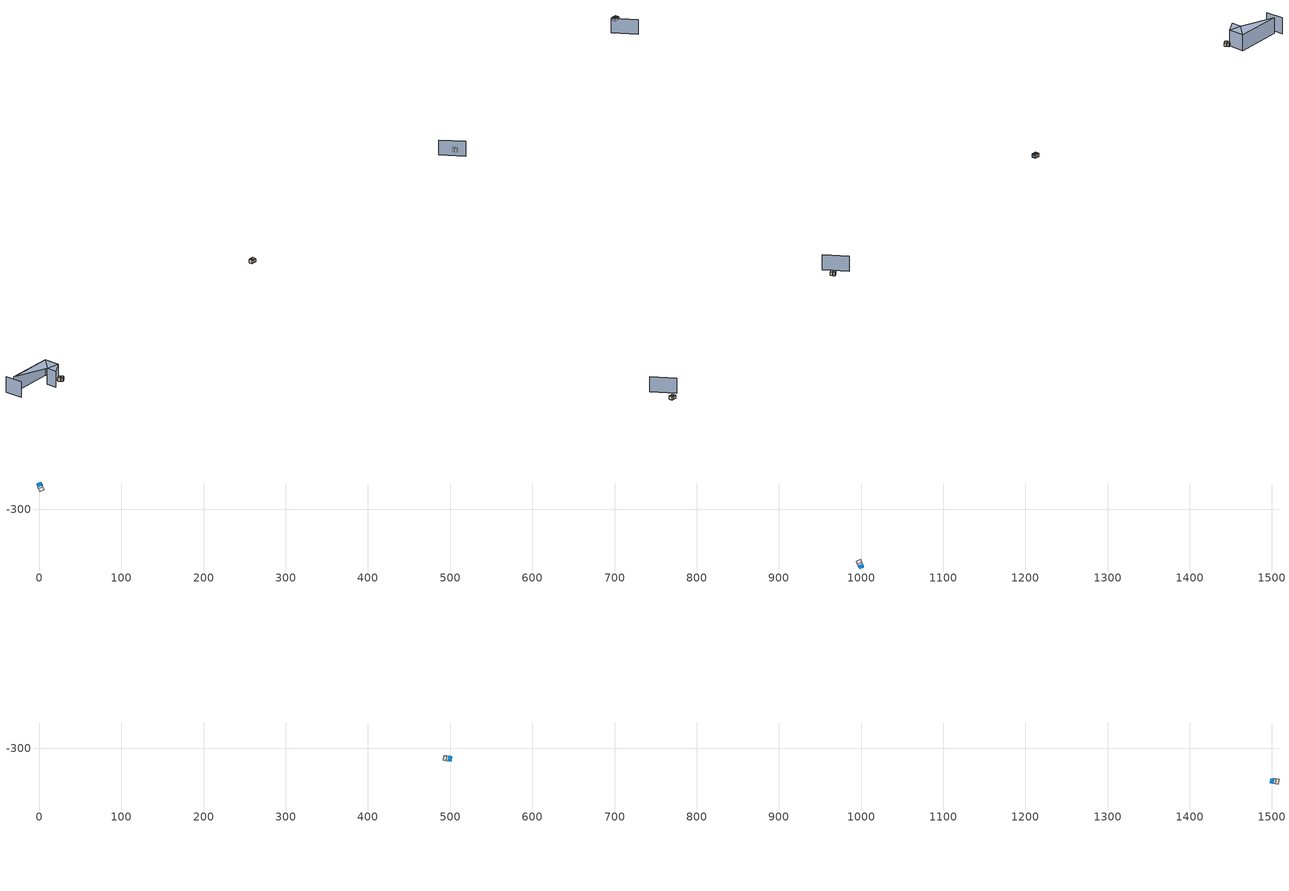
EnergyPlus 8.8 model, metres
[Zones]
0Perim
 floor adiabatic (115mmSandLimeBrick): 2.8,-268.7 4.57,-272.84 -0.95,-275.2 -2.72,-271.06 z0
 wall outside (U0-4): 2.8,-268.7 -2.72,-271.06 z0:5.82
 wall to 0Core (115mmSandLimeBrick): -0.95,-275.2 4.57,-272.84 z0:5.82
 wall adiabatic (115mmSandLimeBrick): -2.72,-271.06 -0.95,-275.2 / 4.57,-272.84 2.8,-268.7 z0:5.82
 window (Single): 2.71,-268.74 -2.63,-271.02 z0.85:2.05
 ceiling adiabatic (115mmSandLimeBrick): 2.8,-268.7 -2.72,-271.06 -1.39,-274.17 4.13,-271.81 z5.82
 roof outside (U0-3): 4.13,-271.81 -1.39,-274.17 -0.95,-275.2 4.57,-272.84 z5.82
0Core
 floor adiabatic (115mmSandLimeBrick): 4.57,-272.84 6,-276.2 0.48,-278.56 -0.95,-275.2 z0
 wall adiabatic (115mmSandLimeBrick): -0.95,-275.2 0.48,-278.56 6,-276.2 4.57,-272.84 z0:5.82
 ceiling adiabatic (115mmSandLimeBrick): 4.57,-272.84 -0.95,-275.2 0.13,-277.72 5.64,-275.36 z5.82
 roof outside (U0-3): 5.64,-275.36 0.13,-277.72 0.48,-278.56 6,-276.2 z5.82
2Perim
 floor adiabatic (115mmSandLimeBrick): 997.21,-370.87 995.41,-366.74 1000.91,-364.35 1002.71,-368.48 z0
 wall outside (U0-4): 997.21,-370.87 1002.71,-368.48 z0:5.82
 wall to 2Core (115mmSandLimeBrick): 1000.91,-364.35 995.41,-366.74 z0:5.82
 wall adiabatic (115mmSandLimeBrick): 1002.71,-368.48 1000.91,-364.35 / 995.41,-366.74 997.21,-370.87 z0:5.82
 window (Single): 997.3,-370.83 1002.62,-368.52 z0.85:2.05
 ceiling adiabatic (115mmSandLimeBrick): 997.21,-370.87 1002.71,-368.48 1001.36,-365.38 995.86,-367.77 z5.82
 roof outside (U0-3): 995.86,-367.77 1001.36,-365.38 1000.91,-364.35 995.41,-366.74 z5.82
2Core
 floor adiabatic (115mmSandLimeBrick): 995.41,-366.74 993.96,-363.4 999.46,-361 1000.91,-364.35 z0
 wall adiabatic (115mmSandLimeBrick): 1000.91,-364.35 999.46,-361 993.96,-363.4 995.41,-366.74 z0:5.82
 ceiling adiabatic (115mmSandLimeBrick): 995.41,-366.74 1000.91,-364.35 999.82,-361.84 994.32,-364.23 z5.82
 roof outside (U0-3): 994.32,-364.23 999.82,-361.84 999.46,-361 993.96,-363.4 z5.82
1Perim
 floor adiabatic (115mmSandLimeBrick): 499.54,-315.88 495.07,-315.34 495.78,-309.38 500.26,-309.92 z5.82
 wall outside (U0-4): 499.54,-315.88 500.26,-309.92 z5.82:11.64
 wall to 1Core (115mmSandLimeBrick): 495.78,-309.38 495.07,-315.34 z5.82:11.64
 wall adiabatic (115mmSandLimeBrick): 500.26,-309.92 495.78,-309.38 / 495.07,-315.34 499.54,-315.88 z5.82:11.64
 window (Single): 499.55,-315.78 500.25,-310.02 z6.67:10.28
 ceiling adiabatic (115mmSandLimeBrick): 499.54,-315.88 500.26,-309.92 496.9,-309.52 496.19,-315.48 z11.64
 roof outside (U0-3): 496.19,-315.48 496.9,-309.52 495.78,-309.38 495.07,-315.34 z11.64
1Core
 floor adiabatic (115mmSandLimeBrick): 495.07,-315.34 491.45,-314.91 492.16,-308.95 495.78,-309.38 z5.82
 wall adiabatic (115mmSandLimeBrick): 495.78,-309.38 492.16,-308.95 491.45,-314.91 495.07,-315.34 z5.82:11.64
 ceiling adiabatic (115mmSandLimeBrick): 495.07,-315.34 495.78,-309.38 493.07,-309.06 492.35,-315.02 z11.64
 roof outside (U0-3): 492.35,-315.02 493.07,-309.06 492.16,-308.95 491.45,-314.91 z11.64
3Perim
 floor adiabatic (115mmSandLimeBrick): 1500.45,-336.89 1504.92,-337.41 1504.23,-343.37 1499.75,-342.85 z5.82
 wall outside (U0-4): 1500.45,-336.89 1499.75,-342.85 z5.82:11.64
 wall to 3Core (115mmSandLimeBrick): 1504.23,-343.37 1504.92,-337.41 z5.82:11.64
 wall adiabatic (115mmSandLimeBrick): 1499.75,-342.85 1504.23,-343.37 / 1504.92,-337.41 1500.45,-336.89 z5.82:11.64
 window (Single): 1500.44,-336.99 1499.76,-342.75 z6.67:10.28
 ceiling adiabatic (115mmSandLimeBrick): 1500.45,-336.89 1499.75,-342.85 1503.11,-343.24 1503.8,-337.28 z11.64
 roof outside (U0-3): 1503.8,-337.28 1503.11,-343.24 1504.23,-343.37 1504.92,-337.41 z11.64
3Core
 floor adiabatic (115mmSandLimeBrick): 1504.92,-337.41 1508.55,-337.83 1507.85,-343.79 1504.23,-343.37 z5.82
 wall adiabatic (115mmSandLimeBrick): 1504.23,-343.37 1507.85,-343.79 1508.55,-337.83 1504.92,-337.41 z5.82:11.64
 ceiling adiabatic (115mmSandLimeBrick): 1504.92,-337.41 1504.23,-343.37 1506.94,-343.69 1507.64,-337.73 z11.64
 roof outside (U0-3): 1507.64,-337.73 1506.94,-343.69 1507.85,-343.79 1508.55,-337.83 z11.64
shading: 0.5,-269.68 3.63,-243.73 / 3.63,-243.73 -72.71,-234.52 / -78.84,-224.07 -81.3,-253.07 / -20.46,-262.69 -22.41,-279.48 z0:27.27; 992.39,-389.32 974.34,-351.38 / 1491.76,-389.32 1473.7,-351.38 z0:25.55; -20.46,-262.69 3.63,-243.73 -72.71,-234.52 z27.27; -20.46,-262.69 0.5,-269.68 3.63,-243.73 z27.27; 0.5,-269.68 -20.46,-262.69 -22.41,-279.48 z27.27
[Site:GroundTemperature:BuildingSurface]
14, 14, 14, 14, 14, 14, 14, 14, 14, 14, 14, 14
[Site:GroundReflectance]
0.2, 0.2, 0.2, 0.2, 0.2, 0.2, 0.2, 0.2, 0.2, 0.2, 0.2, 0.2
[Site:GroundReflectance:SnowModifier]
1, 1
[Building]
Building: North Axis {deg}=0; Terrain=Suburbs; Loads Convergence Tolerance Value=.04; Temperature Convergence Tolerance Value {deltaC}=.4; Solar Distribution=MinimalShadowing; Maximum Number of Warmup Days=25
[Construction]
115mmSandLimeBrick: Plaster_0.005_115mmSandLimeBrick, Sand-Lime Brick_0.08_115mmSandLimeBrick, Plaster_0.08_115mmSandLimeBrick
U0-4: XPS Board_0.06_U0-4, General Concrete_0.2_U0-4
U0-3: XPS Board_0.12_U0-3, General Concrete_0.2_U0-3
Single: Generic Clear Glass 6mm_0.006_Single
[Material] Roughness=Rough; Thermal Absorptance=0.9
Name | Thickness {m} | Conductivity {W/m-K} | Density {kg/m3} | Specific Heat {J/kg-K} | Solar Absorptance | Visible Absorptance
Plaster_0.005_115mmSandLimeBrick | 0.005 | 1 | 2000 | 1130 | 0.6 | 0.6
Sand-Lime Brick_0.08_115mmSandLimeBrick | 0.08 | 0.56 | 1200 | 1000 | 0.6 | 0.6
Plaster_0.08_115mmSandLimeBrick | 0.08 | 1 | 2000 | 1130 | 0.6 | 0.6
XPS Board_0.06_U0-4 | 0.06 | 0.034 | 35 | 1400 | 0.6 | 0.6
General Concrete_0.2_U0-4; General Concrete_0.2_U0-3 | 0.2 | 2 | 2400 | 950 | 0.7 | 0.7
XPS Board_0.12_U0-3 | 0.12 | 0.034 | 35 | 1400 | 0.6 | 0.6
[WindowMaterial:Glazing]
Generic Clear Glass 6mm_0.006_Single: Optical Data Type=SpectralAverage; Window Glass Spectral Data Set=SpectralAverage; Thickness {m}=0.006; Solar Transmittance at Normal Incidence=0.68; Front Side Solar Reflectance at Normal Incidence=0.09; Back Side Solar Reflectance at Normal Incidence=0.1; Visible Transmittance at Normal Incidence=0.81; Front Side Visible Reflectance at Normal Incidence=0.11; Back Side Visible Reflectance at Normal Incidence=0.12; Infrared Transmittance at Normal Incidence=0; Front Side Infrared Hemispherical Emissivity=0.2; Back Side Infrared Hemispherical Emissivity=0.2; Conductivity {W/m-K}=0.9; Dirt Correction Factor for Solar and Visible Transmittance=1
[EnergyManagementSystem:Sensor]
Name | Output:Variable or Output:Meter Index Key | Output:Variable or Output:Meter
OutdoorTemp | Environment | Site Outdoor Air Drybulb Temperature
OutdoorRelHumid | Environment | Site Outdoor Air Relative Humidity
USRNATVENT_0Perim; USRNATVENT_1Perim; USRNATVENT_2Perim; USRNATVENT_3Perim | AllOff | Schedule Value
[Zone] Type=1; Multiplier=1; Zone Inside Convection Algorithm=TARP; Zone Outside Convection Algorithm=DOE-2
Name | Volume {m3} | Floor Area {m2}
0Perim; 1Perim; 2Perim; 3Perim | 157.327 | 27.0421
0Core; 1Core; 2Core; 3Core | 127.271 | 21.8759
[People] Number of People Schedule=60HrWk; Number of People Calculation Method=People/Area; People per Zone Floor Area {person/m2}=0.05; Fraction Radiant=0.3; Sensible Heat Fraction=AUTOCALCULATE; Carbon Dioxide Generation Rate {m3/s-W}=3.82e-08; Enable ASHRAE 55 Comfort Warnings=No; Mean Radiant Temperature Calculation Type=ZoneAveraged; Clothing Insulation Calculation Method=DynamicClothingModelASHRAE55; Thermal Comfort Model 1 Type=AdaptiveASH55
Name | Zone or ZoneList | Activity Level Schedule | Work Efficiency Schedule | Air Velocity Schedule
People 0Perim | 0Perim | 0PerimPeopleActivity | 0PerimWorkEfficiency | 0PerimAirVelocity
People 0Core | 0Core | 0CorePeopleActivity | 0CoreWorkEfficiency | 0CoreAirVelocity
People 1Perim | 1Perim | 1PerimPeopleActivity | 1PerimWorkEfficiency | 1PerimAirVelocity
People 1Core | 1Core | 1CorePeopleActivity | 1CoreWorkEfficiency | 1CoreAirVelocity
People 2Perim | 2Perim | 2PerimPeopleActivity | 2PerimWorkEfficiency | 2PerimAirVelocity
People 2Core | 2Core | 2CorePeopleActivity | 2CoreWorkEfficiency | 2CoreAirVelocity
People 3Perim | 3Perim | 3PerimPeopleActivity | 3PerimWorkEfficiency | 3PerimAirVelocity
People 3Core | 3Core | 3CorePeopleActivity | 3CoreWorkEfficiency | 3CoreAirVelocity
[ElectricEquipment] Schedule=60HrWk; Design Level Calculation Method=Watts/Area; Watts per Zone Floor Area {W/m2}=25; Fraction Latent=0; Fraction Radiant=.2; Fraction Lost=0
Name | Zone or ZoneList
0Perim Equipment 1 | 0Perim
0Core Equipment 1 | 0Core
1Perim Equipment 1 | 1Perim
1Core Equipment 1 | 1Core
2Perim Equipment 1 | 2Perim
2Core Equipment 1 | 2Core
3Perim Equipment 1 | 3Perim
3Core Equipment 1 | 3Core
[Lights] Schedule=AllOn; Design Level Calculation Method=Watts/Area; Watts per Zone Floor Area {W/m2}=20; Return Air Fraction=0; Fraction Radiant=.42; Fraction Visible=.18; Fraction Replaceable=1
Name | Zone or ZoneList
0Perim General lighting | 0Perim
0Core General lighting | 0Core
1Perim General lighting | 1Perim
1Core General lighting | 1Core
2Perim General lighting | 2Perim
2Core General lighting | 2Core
3Perim General lighting | 3Perim
3Core General lighting | 3Core
[Daylighting:Controls] Daylighting Method=SplitFlux; Lighting Control Type=Continuous; Minimum Input Power Fraction for Continuous or ContinuousOff Dimming Control=0.1; Minimum Light Output Fraction for Continuous or ContinuousOff Dimming Control=0.1; Number of Stepped Control Steps=3; Probability Lighting will be Reset When Needed in Manual Stepped Control=1; Glare Calculation Azimuth Angle of View Direction Clockwise from Zone y-Axis {deg}=0; Maximum Allowable Discomfort Glare Index=22; Fraction of Zone Controlled by Reference Point 1=1; Illuminance Setpoint at Reference Point 1 {lux}=500
Name | Zone | Glare Calculation Daylighting Reference Point | Daylighting Reference Point 1
0Perim_DaylCtrl | 0Perim | 0Perim_DaylRefPt1 | 0Perim_DaylRefPt1
0Core_DaylCtrl | 0Core | 0Core_DaylRefPt1 | 0Core_DaylRefPt1
1Perim_DaylCtrl | 1Perim | 1Perim_DaylRefPt1 | 1Perim_DaylRefPt1
1Core_DaylCtrl | 1Core | 1Core_DaylRefPt1 | 1Core_DaylRefPt1
2Perim_DaylCtrl | 2Perim | 2Perim_DaylRefPt1 | 2Perim_DaylRefPt1
2Core_DaylCtrl | 2Core | 2Core_DaylRefPt1 | 2Core_DaylRefPt1
3Perim_DaylCtrl | 3Perim | 3Perim_DaylRefPt1 | 3Perim_DaylRefPt1
3Core_DaylCtrl | 3Core | 3Core_DaylRefPt1 | 3Core_DaylRefPt1
[ZoneControl:Thermostat]
Name | Zone or ZoneList | Control Type Schedule | Control 1
0Perim Thermostat | 0Perim | 0PerimZoneControlTypeSched | Dual Setpoint - Zone 0Perim
0Core Thermostat | 0Core | 0CoreZoneControlTypeSched | Dual Setpoint - Zone 0Core
1Perim Thermostat | 1Perim | 1PerimZoneControlTypeSched | Dual Setpoint - Zone 1Perim
1Core Thermostat | 1Core | 1CoreZoneControlTypeSched | Dual Setpoint - Zone 1Core
2Perim Thermostat | 2Perim | 2PerimZoneControlTypeSched | Dual Setpoint - Zone 2Perim
2Core Thermostat | 2Core | 2CoreZoneControlTypeSched | Dual Setpoint - Zone 2Core
3Perim Thermostat | 3Perim | 3PerimZoneControlTypeSched | Dual Setpoint - Zone 3Perim
3Core Thermostat | 3Core | 3CoreZoneControlTypeSched | Dual Setpoint - Zone 3Core
[ThermostatSetpoint:DualSetpoint]
Name | Heating Setpoint Temperature Schedule | Cooling Setpoint Temperature Schedule
Dual Setpoint - Zone 0Perim | 0PerimHeating_SP_Sch | 0PerimCooling_SP_Sch
Dual Setpoint - Zone 0Core | 0CoreHeating_SP_Sch | 0CoreCooling_SP_Sch
Dual Setpoint - Zone 1Perim | 1PerimHeating_SP_Sch | 1PerimCooling_SP_Sch
Dual Setpoint - Zone 1Core | 1CoreHeating_SP_Sch | 1CoreCooling_SP_Sch
Dual Setpoint - Zone 2Perim | 2PerimHeating_SP_Sch | 2PerimCooling_SP_Sch
Dual Setpoint - Zone 2Core | 2CoreHeating_SP_Sch | 2CoreCooling_SP_Sch
Dual Setpoint - Zone 3Perim | 3PerimHeating_SP_Sch | 3PerimCooling_SP_Sch
Dual Setpoint - Zone 3Core | 3CoreHeating_SP_Sch | 3CoreCooling_SP_Sch
[Zone equipment]
0Perim: 0Perim Ideal Loads Air
0Core: 0Core Ideal Loads Air
1Perim: 1Perim Ideal Loads Air
1Core: 1Core Ideal Loads Air
2Perim: 2Perim Ideal Loads Air
2Core: 2Core Ideal Loads Air
3Perim: 3Perim Ideal Loads Air
3Core: 3Core Ideal Loads Air
[ZoneHVAC:IdealLoadsAirSystem] Maximum Heating Supply Air Temperature {C}=30; Minimum Cooling Supply Air Temperature {C}=18; Maximum Heating Supply Air Humidity Ratio {kgWater/kgDryAir}=0.01; Minimum Cooling Supply Air Humidity Ratio {kgWater/kgDryAir}=0.008; Heating Limit=NoLimit; Maximum Heating Air Flow Rate {m3/s}=100; Cooling Limit=NoLimit; Maximum Cooling Air Flow Rate {m3/s}=100; Heating Availability Schedule=AllOn; Cooling Availability Schedule=AllOn; Dehumidification Control Type=None; Humidification Control Type=None; Demand Controlled Ventilation Type=OccupancySchedule; Outdoor Air Economizer Type=NoEconomizer; Heat Recovery Type=None; Sensible Heat Recovery Effectiveness=0.7; Latent Heat Recovery Effectiveness=0.65
Name | Design Specification Outdoor Air Object
0Perim Ideal Loads Air | 0PerimMinFreshAir
0Core Ideal Loads Air | 0CoreMinFreshAir
1Perim Ideal Loads Air | 1PerimMinFreshAir
1Core Ideal Loads Air | 1CoreMinFreshAir
2Perim Ideal Loads Air | 2PerimMinFreshAir
2Core Ideal Loads Air | 2CoreMinFreshAir
3Perim Ideal Loads Air | 3PerimMinFreshAir
3Core Ideal Loads Air | 3CoreMinFreshAir
[DesignSpecification:OutdoorAir] Outdoor Air Method=Sum; Outdoor Air Flow per Person {m3/s-person}=0.0005; Outdoor Air Flow per Zone Floor Area {m3/s-m2}=0.0005; Outdoor Air Schedule=30HrWk
0PerimMinFreshAir; 0CoreMinFreshAir; 1PerimMinFreshAir; 1CoreMinFreshAir; 2PerimMinFreshAir; 2CoreMinFreshAir; 3PerimMinFreshAir; 3CoreMinFreshAir
[ZoneVentilation:DesignFlowRate] Schedule=AllOn; Design Flow Rate Calculation Method=AirChanges/Hour; Air Changes per Hour {1/hr}=0; Ventilation Type=NATURAL; Fan Pressure Rise {Pa}=0; Fan Total Efficiency=1; Constant Term Coefficient=1; Temperature Term Coefficient=0; Velocity Term Coefficient=0; Velocity Squared Term Coefficient=0; Minimum Indoor Temperature {C}=18; Delta Temperature {deltaC}=1; Maximum Wind Speed {m/s}=40
Name | Zone or ZoneList
0Perim ScheduledVent | 0Perim
1Perim ScheduledVent | 1Perim
2Perim ScheduledVent | 2Perim
3Perim ScheduledVent | 3Perim
[EnergyManagementSystem:Actuator] Actuated Component Type=Schedule:Constant; Actuated Component Control Type=Schedule Value
Name | Actuated Component Unique
NATVENT_AVAIL_SCHED_ACTUATOR_0Perim | NATVENT_AVAIL_SCHED_0Perim
NATVENT_AVAIL_SCHED_ACTUATOR_1Perim | NATVENT_AVAIL_SCHED_1Perim
NATVENT_AVAIL_SCHED_ACTUATOR_2Perim | NATVENT_AVAIL_SCHED_2Perim
NATVENT_AVAIL_SCHED_ACTUATOR_3Perim | NATVENT_AVAIL_SCHED_3Perim
[EnergyManagementSystem:ProgramCallingManager]
My 0Perim_Setpoint_Schedule_Calculator_Example: BeginTimestepBeforePredictor; 0Perim_ErlEnforceBinary
My 1Perim_Setpoint_Schedule_Calculator_Example: BeginTimestepBeforePredictor; 1Perim_ErlEnforceBinary
My 2Perim_Setpoint_Schedule_Calculator_Example: BeginTimestepBeforePredictor; 2Perim_ErlEnforceBinary
My 3Perim_Setpoint_Schedule_Calculator_Example: BeginTimestepBeforePredictor; 3Perim_ErlEnforceBinary
[EnergyManagementSystem:Program]
0Perim_ErlEnforceBinary: IF (USRNATVENT_0Perim > 0); Set NATVENT_AVAIL_SCHED_ACTUATOR_0Perim = 1; ELSE; Set NATVENT_AVAIL_SCHED_ACTUATOR_0Perim = 0; ENDIF
1Perim_ErlEnforceBinary: IF (USRNATVENT_1Perim > 0); Set NATVENT_AVAIL_SCHED_ACTUATOR_1Perim = 1; ELSE; Set NATVENT_AVAIL_SCHED_ACTUATOR_1Perim = 0; ENDIF
2Perim_ErlEnforceBinary: IF (USRNATVENT_2Perim > 0); Set NATVENT_AVAIL_SCHED_ACTUATOR_2Perim = 1; ELSE; Set NATVENT_AVAIL_SCHED_ACTUATOR_2Perim = 0; ENDIF
3Perim_ErlEnforceBinary: IF (USRNATVENT_3Perim > 0); Set NATVENT_AVAIL_SCHED_ACTUATOR_3Perim = 1; ELSE; Set NATVENT_AVAIL_SCHED_ACTUATOR_3Perim = 0; ENDIF
[ZoneVentilation:WindandStackOpenArea] Opening Effectiveness=0; Effective Angle {deg}=0; Discharge Coefficient for Opening=0.6; Minimum Indoor Temperature {C}=24; Maximum Indoor Temperature {C}=100; Delta Temperature {deltaC}=1; Minimum Outdoor Temperature {C}=22; Maximum Outdoor Temperature {C}=26; Maximum Wind Speed {m/s}=40
Name | Zone | Opening Area {m2} | Opening Area Fraction Schedule | Height Difference {m}
0PerimNatVent_Buoy | 0Perim | 5.58513 | NATVENT_AVAIL_SCHED_0Perim | 0.300923
1PerimNatVent_Buoy | 1Perim | 16.7554 | NATVENT_AVAIL_SCHED_1Perim | 0.902769
2PerimNatVent_Buoy | 2Perim | 5.58513 | NATVENT_AVAIL_SCHED_2Perim | 0.300923
3PerimNatVent_Buoy | 3Perim | 16.7554 | NATVENT_AVAIL_SCHED_3Perim | 0.902769
[ZoneInfiltration:DesignFlowRate] Schedule=On; Design Flow Rate Calculation Method=AirChanges/Hour; Air Changes per Hour {1/hr}=0.05; Constant Term Coefficient=1; Temperature Term Coefficient=0; Velocity Term Coefficient=0; Velocity Squared Term Coefficient=0
Name | Zone or ZoneList
0PerimInfiltration | 0Perim
1PerimInfiltration | 1Perim
2PerimInfiltration | 2Perim
3PerimInfiltration | 3Perim
[WaterUse:Equipment]
Name | Peak Flow Rate {m3/s} | Flow Rate Fraction Schedule | Target Temperature Schedule | Hot Water Supply Temperature Schedule | Cold Water Supply Temperature Schedule
DHW 0Perim | 0 | equipOffice | DHW Supply Temperature 0Perim | DHW Supply Temperature 0Perim | DHW Mains Temperature 0Perim
DHW 0Core | 6.07664e-06 | 60HrWk | DHW Supply Temperature 0Core | DHW Supply Temperature 0Core | DHW Mains Temperature 0Core
DHW 1Perim | 0 | equipOffice | DHW Supply Temperature 1Perim | DHW Supply Temperature 1Perim | DHW Mains Temperature 1Perim
DHW 1Core | 6.07664e-06 | 60HrWk | DHW Supply Temperature 1Core | DHW Supply Temperature 1Core | DHW Mains Temperature 1Core
DHW 2Perim | 0 | equipOffice | DHW Supply Temperature 2Perim | DHW Supply Temperature 2Perim | DHW Mains Temperature 2Perim
DHW 2Core | 6.07664e-06 | 60HrWk | DHW Supply Temperature 2Core | DHW Supply Temperature 2Core | DHW Mains Temperature 2Core
DHW 3Perim | 0 | equipOffice | DHW Supply Temperature 3Perim | DHW Supply Temperature 3Perim | DHW Mains Temperature 3Perim
DHW 3Core | 6.07664e-06 | 60HrWk | DHW Supply Temperature 3Core | DHW Supply Temperature 3Core | DHW Mains Temperature 3Core
[Schedule:Constant]
On: On/Off, 1
0PerimPeopleActivity; 0CorePeopleActivity; 1PerimPeopleActivity; 1CorePeopleActivity; 2PerimPeopleActivity; 2CorePeopleActivity; 3PerimPeopleActivity; 3CorePeopleActivity: Any Number, 125.28
0PerimAirVelocity; 0CoreAirVelocity; 1PerimAirVelocity; 1CoreAirVelocity; 2PerimAirVelocity; 2CoreAirVelocity; 3PerimAirVelocity; 3CoreAirVelocity: Any Number, 0.2
0PerimWorkEfficiency; 0CoreWorkEfficiency; 1PerimWorkEfficiency; 1CoreWorkEfficiency; 2PerimWorkEfficiency; 2CoreWorkEfficiency; 3PerimWorkEfficiency; 3CoreWorkEfficiency: Any Number, 0
0PerimHeating_SP_Sch; 0PerimCooling_SP_Sch; 0CoreHeating_SP_Sch; 0CoreCooling_SP_Sch; 1PerimHeating_SP_Sch; 1PerimCooling_SP_Sch; 1CoreHeating_SP_Sch; 1CoreCooling_SP_Sch; 2PerimHeating_SP_Sch; 2PerimCooling_SP_Sch; 2CoreHeating_SP_Sch; 2CoreCooling_SP_Sch; 3PerimHeating_SP_Sch; 3PerimCooling_SP_Sch; 3CoreHeating_SP_Sch; 3CoreCooling_SP_Sch: Temperature, 24
0PerimZoneControlTypeSched; 0CoreZoneControlTypeSched; 1PerimZoneControlTypeSched; 1CoreZoneControlTypeSched; 2PerimZoneControlTypeSched; 2CoreZoneControlTypeSched; 3PerimZoneControlTypeSched; 3CoreZoneControlTypeSched: Any Number, 4
NATVENT_AVAIL_SCHED_0Perim; NATVENT_AVAIL_SCHED_1Perim; NATVENT_AVAIL_SCHED_2Perim; NATVENT_AVAIL_SCHED_3Perim: Fraction, 1
DHW Supply Temperature 0Perim; DHW Supply Temperature 0Core; DHW Supply Temperature 1Perim; DHW Supply Temperature 1Core; DHW Supply Temperature 2Perim; DHW Supply Temperature 2Core; DHW Supply Temperature 3Perim; DHW Supply Temperature 3Core: Temperature, 65
DHW Mains Temperature 0Perim; DHW Mains Temperature 0Core; DHW Mains Temperature 1Perim; DHW Mains Temperature 1Core; DHW Mains Temperature 2Perim; DHW Mains Temperature 2Core; DHW Mains Temperature 3Perim; DHW Mains Temperature 3Core: Temperature, 10
[Schedule:Year]
60HrWk: 60HrWk, 1, 1, 12, 31
30HrWk: 30HrWk, 1, 1, 12, 31
AllOn: AllOn, 1, 1, 12, 31
equipOffice: equipOffice, 1, 1, 12, 31
AllOff: AllOff, 1, 1, 12, 31
[Schedule:Week:Daily]
60HrWk: 60HrWkDay, 60HrWkDay, 60HrWkDay, 60HrWkDay, 60HrWkDay, 60HrWkDay, 60HrWkDay, 60HrWkDay, 60HrWkDay, 60HrWkDay, 60HrWkDay, 60HrWkDay
30HrWk: 30HrWkDay, 30HrWkDay, 30HrWkDay, 30HrWkDay, 30HrWkDay, 30HrWkDay, 30HrWkDay, 30HrWkDay, 30HrWkDay, 30HrWkDay, 30HrWkDay, 30HrWkDay
AllOn: AllOn, AllOn, AllOn, AllOn, AllOn, AllOn, AllOn, AllOn, AllOn, AllOn, AllOn, AllOn
equipOffice: equipOfficeWeekEnd, equipOffice, equipOffice, equipOffice, equipOffice, equipOffice, equipOfficeWeekEnd, equipOfficeWeekEnd, equipOffice, equipOffice, equipOffice, equipOffice
AllOff: AllOff, AllOff, AllOff, AllOff, AllOff, AllOff, AllOff, AllOff, AllOff, AllOff, AllOff, AllOff
[Schedule:Day:Hourly]
60HrWkDay: 0.2, 0.2, 0.2, 0.2, 0.2, 0.2, 0.2, 0.4, 0.8, 0.8, 1, 1, 0.8, 1, 1, 1, 0.8, 0.4, 0.2, 0.2, 0.2, 0.2, 0.2, 0.2
30HrWkDay; equipOffice; equipOfficeWeekEnd: 0.1, 0.1, 0.1, 0.1, 0.1, 0.1, 0.1, 0.2, 0.4, 0.6, 0.8, 0.8, 0.4, 0.6, 0.8, 0.8, 0.4, 0.2, 0.1, 0.1, 0.1, 0.1, 0.1, 0.1
AllOn: 1, 1, 1, 1, 1, 1, 1, 1, 1, 1, 1, 1, 1, 1, 1, 1, 1, 1, 1, 1, 1, 1, 1, 1
AllOff: 0, 0, 0, 0, 0, 0, 0, 0, 0, 0, 0, 0, 0, 0, 0, 0, 0, 0, 0, 0, 0, 0, 0, 0
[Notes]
----  This file was generated with Archsim v.4.0.2.17
-------------------------ERL SENSORS--------------------------
115mmSandLimeBrick GasType: Partition
